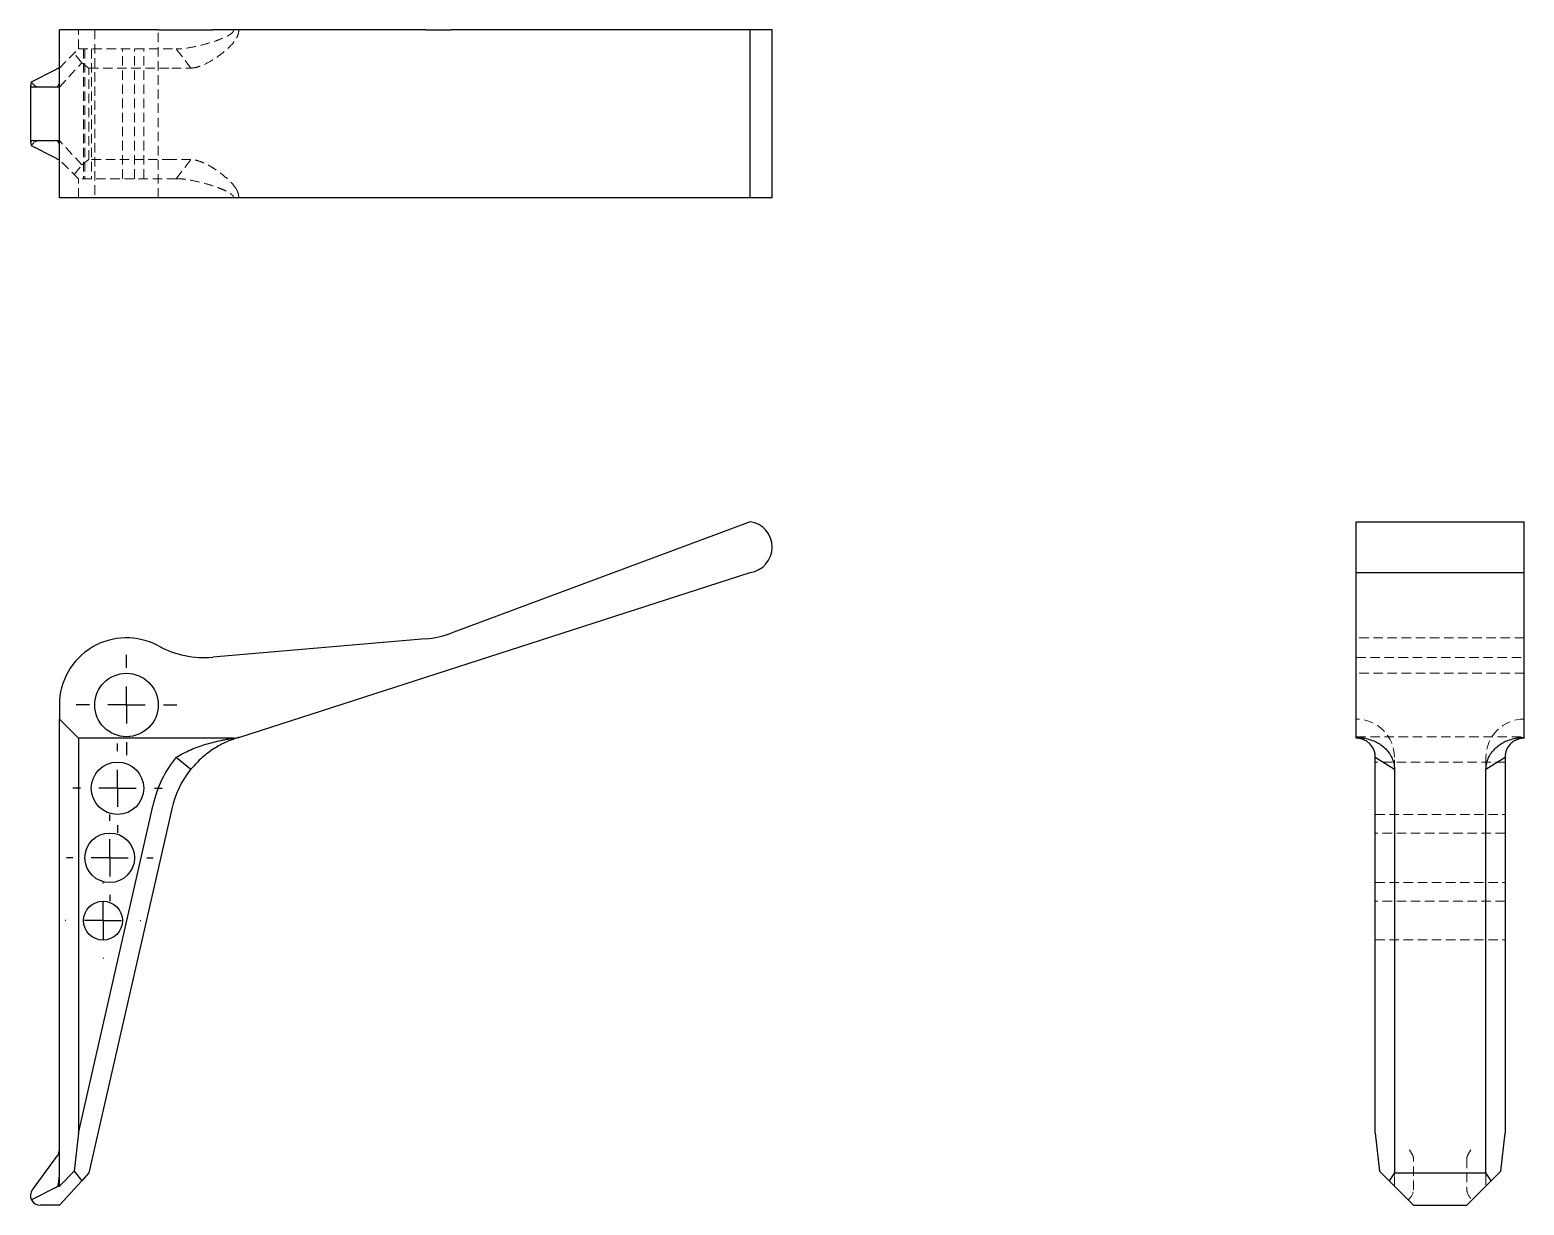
# Model space of a CAD drawing. Header units: millimetres. Extents: x 33 to 234, y 11 to 169.
import ezdxf

# ---------------------------------------------------------------- set-up
doc = ezdxf.new("R2010")
doc.units = ezdxf.units.MM
doc.linetypes.add('HIDDEN', pattern=[1.905, 1.27, -0.635])
doc.layers.add('10', color=7, linetype='Continuous')

# ---------------------------------------------------------------- blocks, each defined once
blk = doc.blocks.new('SW_CENTERMARKSYMBOL_0')
at = {"layer": '10', "color": 0}
for p, q in [((0, 5), (0, 6.03)), ((0, 0), (0, 2.5)), ((-5, 0), (-6.03, 0)), ((0, 0), (-2.5, 0)), ((0, 0), (0, -2.5)), ((0, 0), (2.5, 0)), ((5, 0), (6.03, 0)), ((0, -5), (0, -6.03))]:
    blk.add_line(p, q, dxfattribs=at)
blk = doc.blocks.new('SW_CENTERMARKSYMBOL_1')
at = {"layer": '10', "color": 0}
for p, q in [((0, 5), (0, 5.84)), ((0, 0), (0, 2.5)), ((-5, 0), (-5.84, 0)), ((0, 0), (-2.5, 0)), ((0, 0), (0, -2.5)), ((0, 0), (2.5, 0)), ((5, 0), (5.84, 0)), ((0, -5), (0, -5.84))]:
    blk.add_line(p, q, dxfattribs=at)
blk = doc.blocks.new('SW_CENTERMARKSYMBOL_2')
at = {"layer": '10', "color": 0}
for p, q in [((0, 5), (0, 5.12)), ((0, 0), (0, 2.5)), ((-5, 0), (-5.12, 0)), ((0, 0), (-2.5, 0)), ((0, 0), (0, -2.5)), ((0, 0), (2.5, 0)), ((5, 0), (5.12, 0)), ((0, -5), (0, -5.12))]:
    blk.add_line(p, q, dxfattribs=at)
blk = doc.blocks.new('SW_CENTERMARKSYMBOL_3')
at = {"layer": '10', "color": 0}
for p, q in [((0, 5), (0, 6.78)), ((0, 0), (0, 2.5)), ((-5, 0), (-6.78, 0)), ((0, 0), (-2.5, 0)), ((0, 0), (0, -2.5)), ((0, 0), (2.5, 0)), ((5, 0), (6.78, 0)), ((0, -5), (0, -6.78))]:
    blk.add_line(p, q, dxfattribs=at)

msp = doc.modelspace()

# ---------------------------------------------------------------- linework, layer by layer
at = {"color": 7, "linetype": 'Continuous', "lineweight": 25}
for p, q in [((36.89, 146.74), (36.89, 169.37)), ((50.25, 169.37), (36.89, 169.37)), ((50.25, 169.37), (57.59, 169.37)), ((86.28, 169.37), (57.59, 169.37)), ((86.28, 169.37), (89.73, 169.37)), ((130.03, 169.37), (89.73, 169.37)), ((130.03, 146.74), (130.03, 169.37)), ((133, 169.37), (130.03, 169.37)), ((133, 146.74), (133, 169.37)), ((33.14, 162.36), (36.34, 163.98)), ((36.67, 164.22), (36.89, 164.22)), ((33, 161.9), (33, 154.2)), ((36.34, 161.65), (33.25, 161.65)), ((36.34, 152.13), (33.14, 153.75)), ((33.25, 154.45), (36.34, 154.45)), ((36.89, 151.88), (36.67, 151.88)), ((50.25, 146.74), (36.89, 146.74)), ((57.59, 146.74), (50.25, 146.74)), ((86.28, 146.74), (57.59, 146.74)), ((89.73, 146.74), (86.28, 146.74)), ((130.03, 146.74), (89.73, 146.74)), ((133, 146.74), (130.03, 146.74)), ((130.03, 103.06), (89.73, 88.04)), ((211.74, 96.21), (211.74, 103.06)), ((211.74, 103.06), (234.37, 103.06)), ((234.37, 96.21), (234.37, 103.06)), ((61.08, 73.99), (130.03, 96.21)), ((211.74, 96.21), (234.37, 96.21)), ((211.74, 73.99), (211.74, 96.21)), ((234.37, 73.99), (234.37, 96.21)), ((86.28, 87.26), (57.59, 84.8)), ((36.89, 78.36), (36.89, 76.46)), ((36.89, 76.46), (39.46, 73.89)), ((36.89, 71.32), (36.89, 76.46)), ((39.46, 73.89), (39.46, 71.32)), ((60.39, 73.89), (39.46, 73.89)), ((60.39, 73.89), (61.08, 73.99)), ((234.37, 73.99), (234.37, 73.89)), ((36.89, 14.93), (36.89, 71.32)), ((39.46, 71.32), (39.46, 20.64)), ((52.65, 71.32), (54.64, 69.7)), ((214.31, 71.32), (216.88, 69.7)), ((214.31, 64.92), (214.31, 71.32)), ((229.22, 69.7), (231.8, 71.32)), ((231.8, 71.32), (231.8, 64.92)), ((216.88, 69.7), (216.88, 64.35)), ((229.22, 64.35), (229.22, 69.7)), ((39.46, 20.64), (49.53, 64.92)), ((214.31, 20.64), (214.31, 64.92)), ((231.8, 64.92), (231.8, 20.64)), ((52.04, 64.35), (40.88, 15.27)), ((216.88, 64.35), (216.88, 15.27)), ((229.22, 15.27), (229.22, 64.35)), ((39.46, 20.64), (38.89, 15.51)), ((214.31, 20.64), (214.88, 15.51)), ((231.22, 15.51), (231.8, 20.64)), ((33.25, 12.99), (36.34, 17.2)), ((36.34, 17.2), (36.64, 17.61)), ((36.89, 13.51), (38.89, 15.51)), ((36.89, 13.51), (36.89, 14.93)), ((39.91, 14.22), (36.89, 10.94)), ((38.89, 15.51), (39.91, 14.22)), ((40.88, 15.27), (39.91, 14.22)), ((214.88, 15.51), (216.17, 14.22)), ((216.88, 15.27), (216.17, 14.22)), ((216.17, 14.22), (219.45, 10.94)), ((216.88, 15.27), (229.22, 15.27)), ((226.65, 10.94), (229.93, 14.22)), ((229.93, 14.22), (229.22, 15.27)), ((229.93, 14.22), (231.22, 15.51)), ((36.34, 13.27), (33.14, 11.65)), ((36.67, 13.51), (36.89, 13.51)), ((36.89, 10.94), (34.29, 10.94)), ((219.45, 10.94), (226.65, 10.94))]:
    msp.add_line(p, q, dxfattribs=at)
at = {"color": 7, "linetype": 'HIDDEN', "lineweight": 18}
for p, q in [((39.46, 166.8), (39.46, 169.37)), ((41.67, 169.37), (41.67, 146.74)), ((50.22, 146.74), (50.22, 169.37)), ((36.89, 164.22), (39.46, 166.8)), ((39.91, 164.93), (38.89, 166.22)), ((39.46, 166.8), (52.65, 166.8)), ((40.16, 166.8), (40.16, 149.31)), ((40.35, 166.8), (40.35, 149.31)), ((41.21, 166.8), (41.21, 149.31)), ((45.4, 149.31), (45.4, 166.8)), ((47.03, 149.31), (47.03, 166.8)), ((48.26, 149.31), (48.26, 166.8)), ((54.64, 164.22), (52.65, 166.8)), ((36.89, 161.65), (39.91, 164.93)), ((39.91, 164.93), (40.88, 164.22)), ((40.88, 164.22), (52.04, 164.22)), ((40.88, 151.88), (40.88, 164.22)), ((52.04, 164.22), (54.64, 164.22)), ((36.34, 161.65), (36.89, 161.65)), ((36.89, 154.45), (36.34, 154.45)), ((39.91, 151.17), (36.89, 154.45)), ((39.46, 149.31), (36.89, 151.88)), ((38.89, 149.88), (39.91, 151.17)), ((40.88, 151.88), (39.91, 151.17)), ((52.04, 151.88), (40.88, 151.88)), ((54.64, 151.88), (52.04, 151.88)), ((52.65, 149.31), (54.64, 151.88)), ((39.46, 146.74), (39.46, 149.31)), ((52.65, 149.31), (39.46, 149.31)), ((234.37, 87.41), (211.74, 87.41)), ((211.74, 84.75), (234.37, 84.75)), ((234.37, 82.64), (211.74, 82.64)), ((211.74, 74.08), (234.37, 74.08)), ((231.8, 70.66), (214.31, 70.66)), ((216.88, 69.7), (216.88, 71.32)), ((229.22, 71.32), (229.22, 69.7)), ((214.31, 63.61), (231.8, 63.61)), ((231.8, 61.1), (214.31, 61.1)), ((214.31, 54.42), (231.8, 54.42)), ((231.8, 51.91), (214.31, 51.91)), ((214.31, 46.68), (231.8, 46.68)), ((218.92, 18.37), (219.35, 17.61)), ((227.19, 18.37), (226.75, 17.61)), ((219.45, 12.99), (219.45, 17.2)), ((226.65, 17.2), (226.65, 12.99)), ((216.88, 14.93), (216.88, 15.27)), ((216.88, 13.51), (216.88, 14.93)), ((229.22, 15.27), (229.22, 14.93)), ((229.22, 14.93), (229.22, 13.51))]:
    msp.add_line(p, q, dxfattribs=at)
at = {"color": 7, "linetype": 'Continuous', "lineweight": 25, "flags": 128}
msp.add_lwpolyline([(211.74, 73.89), (211.74, 73.95), (211.74, 73.99)], dxfattribs=at)
at = {"color": 7, "linetype": 'Continuous', "lineweight": 25}
for centre, radius in [((45.94, 78.36), 4.28), ((44.73, 67.14), 3.53), ((43.69, 57.76), 3.34), ((42.78, 49.29), 2.62)]:
    msp.add_circle(centre, radius, dxfattribs=at)
at = {"color": 7, "linetype": 'HIDDEN', "lineweight": 18}
for centre, radius, start, end in [((34.29, 162.94), 1.29, 206.8664, 270), ((34.29, 153.17), 1.29, 90, 153.1336), ((211.74, 71.32), 5.14, 0, 90), ((234.37, 71.32), 5.14, 90, 180)]:
    msp.add_arc(centre, radius, start, end, dxfattribs=at)
at = {"color": 7, "linetype": 'Continuous', "lineweight": 25}
for centre, radius, start, end in [((129.54, 99.64), 3.46, 278.0654, 81.9346), ((45.94, 78.36), 9.05, 61.5881, 180), ((85.16, 100.28), 13.07, 274.9049, 290.4459), ((56.47, 97.82), 13.07, 241.5881, 274.9049), ((64.78, 61.46), 15.64, 140.8939, 167.1867), ((64.78, 61.46), 13.07, 140.8939, 167.1867), ((35.61, 18.37), 1.29, 323.7328, 0), ((34.29, 12.23), 1.29, 143.7328, 206.8664), ((34.29, 12.23), 1.29, 206.8664, 270)]:
    msp.add_arc(centre, radius, start, end, dxfattribs=at)
for centre, major_axis, ratio, start_param, end_param in [((35.61, 164.75), (1.29, 0), 0.730021, 5.319038, 5.689559), ((34.29, 162.94), (1.22, 1.22), 0.327499, 2.356194, 3.458083), ((35.61, 163.47), (-0.98, 1.76), 0.474479, 2.88342, 3.214587), ((35.61, 162.19), (1.29, 0), 0.570315, 5.650204, 6.283185), ((34.29, 153.17), (1.22, -1.22), 0.327499, 2.825102, 3.926991), ((35.61, 152.63), (0.98, 1.76), 0.474479, 6.210191, 6.541358), ((35.61, 153.92), (1.29, 0), 0.570315, 0, 0.632981), ((35.61, 151.35), (1.29, 0), 0.730021, 0.593627, 0.964148), ((35.61, 14.93), (0, 2.53), 0.509139, 4.118762, 4.712389), ((35.61, 14.04), (1.29, 0), 0.730021, 5.319038, 5.689559)]:
    msp.add_ellipse(centre, major_axis=major_axis, ratio=ratio, start_param=start_param, end_param=end_param, dxfattribs=at)
at = {"color": 7, "linetype": 'HIDDEN', "lineweight": 18}
for centre, major_axis, ratio, start_param, end_param in [((217.63, 16.2), (1.63, 1.53), 0.522626, 5.827666, 6.158832), ((228.47, 16.2), (1.63, -1.53), 0.522626, 3.265946, 3.597112), ((218.17, 12.23), (1.15, 1.15), 0.506592, 4.712389, 5.814278), ((227.94, 12.23), (-1.15, 1.15), 0.506592, 0.468908, 1.570796)]:
    msp.add_ellipse(centre, major_axis=major_axis, ratio=ratio, start_param=start_param, end_param=end_param, dxfattribs=at)
for points, knots in [([(60.39, 169.37), (60.39, 169.27), (60.35, 169.18), (60.25, 169.03), (60.18, 168.96), (59.97, 168.79), (59.81, 168.69), (59.33, 168.42), (59, 168.28), (58.33, 168.01), (57.99, 167.89), (57.31, 167.67), (56.97, 167.57), (55.95, 167.28), (55.26, 167.12), (53.93, 166.88), (53.28, 166.8), (52.65, 166.8)], [0, 0, 0, 0, 0.03125, 0.03125, 0.0625, 0.0625, 0.125, 0.125, 0.25, 0.25, 0.375, 0.375, 0.5, 0.5, 0.75, 0.75, 1, 1, 1, 1]), ([(60.77, 168.25), (60.87, 168.42), (60.95, 168.59), (61.05, 168.97), (61.08, 169.17), (61.08, 169.37)], [0, 0, 0, 0, 0.5, 0.5, 1, 1, 1, 1]), ([(54.64, 164.22), (54.88, 164.23), (55.12, 164.26), (55.62, 164.38), (55.88, 164.47), (56.67, 164.8), (57.21, 165.09), (58.03, 165.61), (58.3, 165.81), (58.84, 166.21), (59.1, 166.42), (59.62, 166.88), (59.88, 167.12), (60.37, 167.65), (60.59, 167.93), (60.77, 168.25)], [0, 0, 0, 0, 0.125, 0.125, 0.25, 0.25, 0.5, 0.5, 0.625, 0.625, 0.75, 0.75, 0.875, 0.875, 1, 1, 1, 1]), ([(60.77, 147.86), (60.59, 148.18), (60.37, 148.46), (59.88, 148.98), (59.63, 149.22), (58.84, 149.91), (58.3, 150.31), (57.49, 150.84), (57.22, 151), (56.68, 151.29), (56.41, 151.42), (55.89, 151.63), (55.63, 151.72), (55.12, 151.85), (54.88, 151.88), (54.64, 151.88)], [0, 0, 0, 0, 0.125, 0.125, 0.25, 0.25, 0.5, 0.5, 0.625, 0.625, 0.75, 0.75, 0.875, 0.875, 1, 1, 1, 1]), ([(52.65, 149.31), (52.97, 149.31), (53.29, 149.29), (53.94, 149.22), (54.27, 149.17), (55.26, 148.98), (55.94, 148.82), (56.97, 148.54), (57.31, 148.43), (57.99, 148.21), (58.33, 148.09), (58.83, 147.89), (59, 147.82), (59.33, 147.67), (59.5, 147.59), (59.82, 147.41), (59.97, 147.32), (60.18, 147.14), (60.25, 147.07), (60.35, 146.92), (60.39, 146.83), (60.39, 146.74)], [0, 0, 0, 0, 0.125, 0.125, 0.25, 0.25, 0.5, 0.5, 0.625, 0.625, 0.75, 0.75, 0.8125, 0.8125, 0.875, 0.875, 0.9375, 0.9375, 0.96875, 0.96875, 1, 1, 1, 1]), ([(61.08, 146.74), (61.08, 146.93), (61.05, 147.13), (60.95, 147.51), (60.87, 147.69), (60.77, 147.86)], [0, 0, 0, 0, 0.5, 0.5, 1, 1, 1, 1]), ([(60.54, 73.91), (60.52, 73.91), (60.46, 73.9), (60.41, 73.89), (60.38, 73.89)], [0, 0, 0, 0, 0.5001128, 1, 1, 1, 1])]:
    msp.add_open_spline(points, degree=3, knots=knots, dxfattribs=at)
at = {"color": 7, "linetype": 'Continuous', "lineweight": 25}
for points, knots in [([(52.65, 71.32), (52.97, 71.51), (53.29, 71.69), (53.94, 72.02), (54.27, 72.18), (55.26, 72.61), (55.94, 72.85), (56.97, 73.16), (57.31, 73.26), (57.99, 73.43), (58.33, 73.51), (58.83, 73.62), (59, 73.65), (59.33, 73.72), (59.5, 73.75), (59.82, 73.8), (59.97, 73.83), (60.18, 73.86), (60.25, 73.87), (60.35, 73.89), (60.39, 73.89), (60.39, 73.89)], [0, 0, 0, 0, 0.125, 0.125, 0.25, 0.25, 0.5, 0.5, 0.625, 0.625, 0.75, 0.75, 0.8125, 0.8125, 0.875, 0.875, 0.9375, 0.9375, 0.96875, 0.96875, 1, 1, 1, 1]), ([(60.77, 73.89), (60.59, 73.83), (60.37, 73.75), (59.88, 73.57), (59.63, 73.46), (58.84, 73.11), (58.3, 72.82), (57.49, 72.3), (57.22, 72.12), (56.68, 71.71), (56.41, 71.49), (55.89, 71.03), (55.63, 70.79), (55.12, 70.26), (54.88, 69.98), (54.64, 69.7)], [0, 0, 0, 0, 0.125, 0.125, 0.25, 0.25, 0.5, 0.5, 0.625, 0.625, 0.75, 0.75, 0.875, 0.875, 1, 1, 1, 1]), ([(61.08, 73.99), (61.08, 73.99), (61.05, 73.98), (60.95, 73.95), (60.87, 73.92), (60.77, 73.89)], [0, 0, 0, 0, 0.5, 0.5, 1, 1, 1, 1]), ([(211.74, 73.99), (211.93, 73.99), (212.13, 73.98), (212.51, 73.95), (212.69, 73.92), (212.86, 73.89)], [0, 0, 0, 0, 0.5, 0.5, 1, 1, 1, 1]), ([(214.31, 71.32), (214.31, 71.51), (214.29, 71.69), (214.22, 72.02), (214.17, 72.18), (213.98, 72.61), (213.82, 72.85), (213.54, 73.16), (213.43, 73.26), (213.21, 73.43), (213.09, 73.51), (212.89, 73.62), (212.82, 73.65), (212.67, 73.72), (212.59, 73.75), (212.41, 73.8), (212.32, 73.83), (212.14, 73.86), (212.07, 73.87), (211.92, 73.89), (211.83, 73.89), (211.74, 73.89)], [0, 0, 0, 0, 0.125, 0.125, 0.25, 0.25, 0.5, 0.5, 0.625, 0.625, 0.75, 0.75, 0.8125, 0.8125, 0.875, 0.875, 0.9375, 0.9375, 0.96875, 0.96875, 1, 1, 1, 1]), ([(212.86, 73.89), (213.18, 73.83), (213.46, 73.75), (213.98, 73.57), (214.22, 73.46), (214.91, 73.11), (215.31, 72.82), (215.84, 72.3), (216, 72.12), (216.29, 71.71), (216.42, 71.49), (216.63, 71.03), (216.72, 70.79), (216.85, 70.26), (216.88, 69.98), (216.88, 69.7)], [0, 0, 0, 0, 0.125, 0.125, 0.25, 0.25, 0.5, 0.5, 0.625, 0.625, 0.75, 0.75, 0.875, 0.875, 1, 1, 1, 1]), ([(229.22, 69.7), (229.23, 69.98), (229.26, 70.26), (229.38, 70.78), (229.47, 71.03), (229.8, 71.73), (230.09, 72.12), (230.61, 72.64), (230.81, 72.8), (231.21, 73.09), (231.42, 73.23), (231.88, 73.46), (232.12, 73.57), (232.65, 73.75), (232.93, 73.83), (233.25, 73.89)], [0, 0, 0, 0, 0.125, 0.125, 0.25, 0.25, 0.5, 0.5, 0.625, 0.625, 0.75, 0.75, 0.875, 0.875, 1, 1, 1, 1]), ([(234.37, 73.89), (234.27, 73.89), (234.18, 73.89), (234.03, 73.87), (233.96, 73.86), (233.79, 73.83), (233.69, 73.8), (233.42, 73.72), (233.28, 73.65), (233.01, 73.51), (232.89, 73.43), (232.67, 73.26), (232.57, 73.16), (232.28, 72.85), (232.12, 72.61), (231.88, 72.03), (231.8, 71.71), (231.8, 71.32)], [0, 0, 0, 0, 0.03125, 0.03125, 0.0625, 0.0625, 0.125, 0.125, 0.25, 0.25, 0.375, 0.375, 0.5, 0.5, 0.75, 0.75, 1, 1, 1, 1]), ([(233.25, 73.89), (233.42, 73.92), (233.59, 73.95), (233.97, 73.98), (234.17, 73.99), (234.37, 73.99)], [0, 0, 0, 0, 0.5, 0.5, 1, 1, 1, 1])]:
    msp.add_open_spline(points, degree=3, knots=knots, dxfattribs=at)

# ---------------------------------------------------------------- block references
at = {"layer": '10'}
for name, p in [('SW_CENTERMARKSYMBOL_3', (45.94, 78.36)), ('SW_CENTERMARKSYMBOL_0', (44.73, 67.14)), ('SW_CENTERMARKSYMBOL_1', (43.69, 57.76)), ('SW_CENTERMARKSYMBOL_2', (42.78, 49.29))]:
    msp.add_blockref(name, p, dxfattribs=at)

doc.saveas('drawing.dxf')
